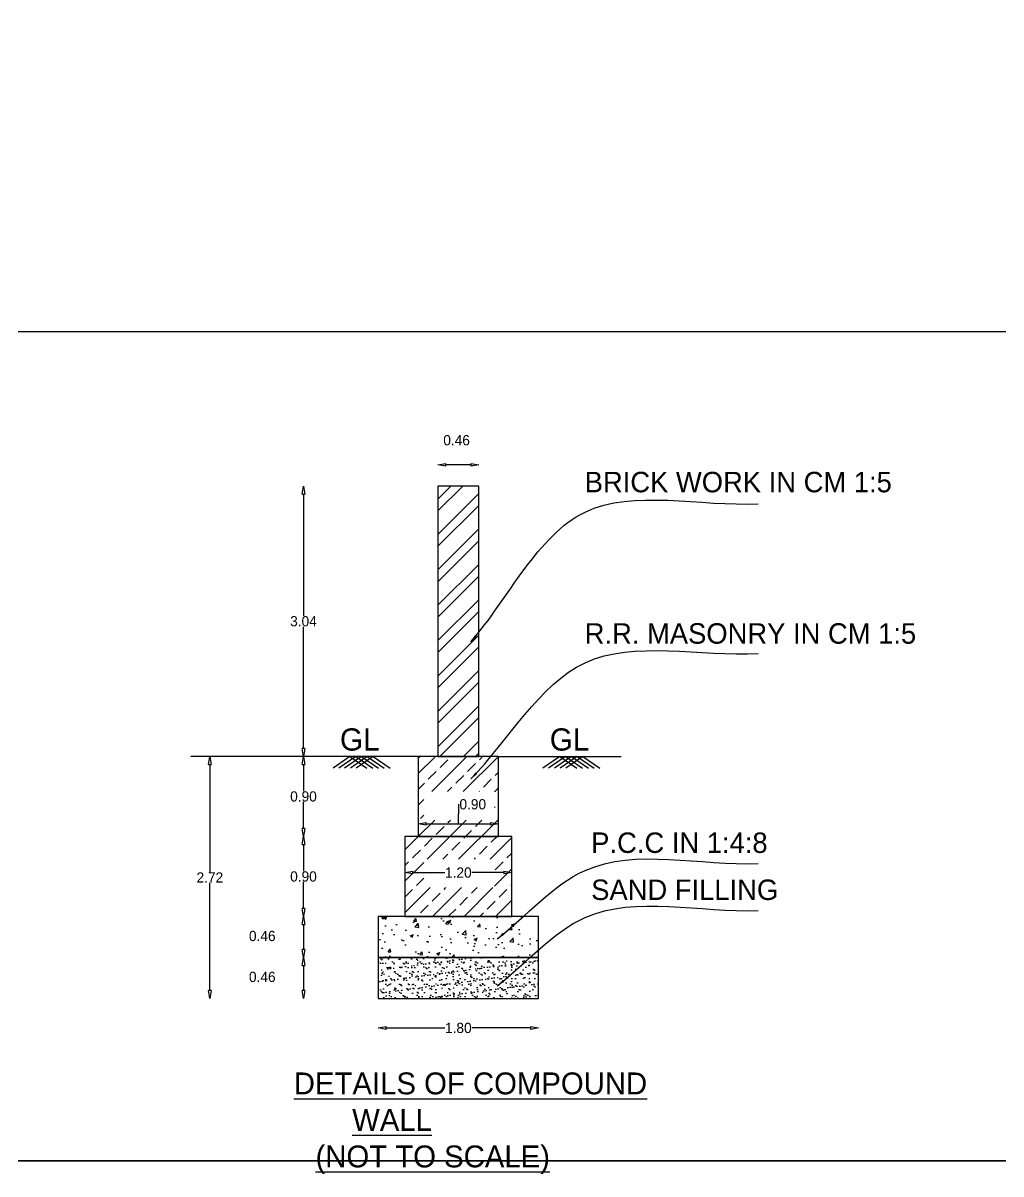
# Model space of a CAD drawing. Header units: metres. Extents: x 0 to 1012, y 0 to 496.
# Drawn here: x 756.95 to 788.66, y 152.38 to 189.73 of the extents above; entities that cross this region are included whole.
import ezdxf
from ezdxf.enums import TextEntityAlignment as Align

# ---------------------------------------------------------------- set-up
doc = ezdxf.new("R2010")
doc.units = ezdxf.units.M
doc.header["$LTSCALE"] = 3.5
doc.header["$MEASUREMENT"] = 0
doc.layers.get('0').update_dxf_attribs({"linetype": 'CONTINUOUS'})
doc.layers.get('DEFPOINTS').update_dxf_attribs({"linetype": 'CONTINUOUS'})
doc.dimstyles.get("Standard").update_dxf_attribs({"dimtxt": 0.18, "dimasz": 0.18, "dimexe": 0.18, "dimexo": 0.0625, "dimgap": 0.09, "dimtad": 0, "dimtih": 1, "dimtoh": 1, "dimdec": 4, "dimzin": 0, "dimdsep": 46, "dimtxsty": 'Standard', "dimcen": 0.09, "dimadec": 0, "dimazin": 0, "dimtfac": 1, "dimtdec": 4, "dimtofl": 0, "dimtmove": 0, "dimatfit": 3, "dimfxl": 0, "dimtolj": 1, "dimtzin": 0, "dimarcsym": 0})

# ---------------------------------------------------------------- blocks, each defined once
blk = doc.blocks.new('_ClosedBlank')
at = {"color": 0, "linetype": 'ByBlock', "lineweight": -2}
for p, q in [((-1, 0.17), (0, 0)), ((-1, 0.17), (-1, -0.17)), ((0, 0), (-1, -0.17))]:
    blk.add_line(p, q, dxfattribs=at)
blk = doc.blocks.new('*D14')
at = {"color": 153, "lineweight": -2}
for p, q in [((128.267, 166.766), (128.267, 164.027)), ((128.267, 161.046), (128.267, 163.785))]:
    blk.add_line(p, q, dxfattribs=at)
at = {"layer": 'DEFPOINTS', "color": 0, "lineweight": 13}
for p in [(131.288, 166.946), (128.267, 160.866), (131.288, 160.866)]:
    blk.add_point(p, dxfattribs=at)
at = {"color": 153, "lineweight": -2, "xscale": 0.18, "yscale": 0.18, "zscale": 0.18}
for p, rotation in [((128.267, 166.946), 90), ((128.267, 160.866), 270)]:
    blk.add_blockref('_ClosedBlank', p, dxfattribs=dict(at, rotation=rotation))
at = {"color": 4, "insert": (128.267, 163.906), "char_height": 0.23, "attachment_point": 5}
blk.add_mtext('\\A1;3.04', dxfattribs=at)
blk = doc.blocks.new('*D15')
at = {"color": 153, "lineweight": -2}
for p, q in [((128.267, 160.686), (128.267, 160.086)), ((128.267, 159.246), (128.267, 159.845))]:
    blk.add_line(p, q, dxfattribs=at)
at = {"layer": 'DEFPOINTS', "color": 0, "lineweight": 13}
for p in [(130.848, 160.866), (128.267, 159.066), (130.848, 159.066)]:
    blk.add_point(p, dxfattribs=at)
at = {"color": 153, "lineweight": -2, "xscale": 0.18, "yscale": 0.18, "zscale": 0.18}
for p, rotation in [((128.267, 160.866), 90), ((128.267, 159.066), 270)]:
    blk.add_blockref('_ClosedBlank', p, dxfattribs=dict(at, rotation=rotation))
at = {"color": 4, "insert": (128.267, 159.966), "char_height": 0.23, "attachment_point": 5}
blk.add_mtext('\\A1;0.90', dxfattribs=at)
blk = doc.blocks.new('*D16')
at = {"color": 153, "lineweight": -2}
for p, q in [((128.267, 158.886), (128.267, 158.286)), ((128.267, 157.446), (128.267, 158.045))]:
    blk.add_line(p, q, dxfattribs=at)
at = {"layer": 'DEFPOINTS', "color": 0, "lineweight": 13}
for p in [(130.548, 159.066), (128.267, 157.266), (130.548, 157.266)]:
    blk.add_point(p, dxfattribs=at)
at = {"color": 153, "lineweight": -2, "xscale": 0.18, "yscale": 0.18, "zscale": 0.18}
for p, rotation in [((128.267, 159.066), 90), ((128.267, 157.266), 270)]:
    blk.add_blockref('_ClosedBlank', p, dxfattribs=dict(at, rotation=rotation))
at = {"color": 4, "insert": (128.267, 158.166), "char_height": 0.23, "attachment_point": 5}
blk.add_mtext('\\A1;0.90', dxfattribs=at)
blk = doc.blocks.new('*D17')
at = {"color": 153, "lineweight": -2}
blk.add_line((128.267, 157.086), (128.267, 156.526), dxfattribs=at)
at = {"layer": 'DEFPOINTS', "color": 0, "lineweight": 13}
for p in [(129.948, 157.266), (128.267, 156.346), (129.948, 156.346)]:
    blk.add_point(p, dxfattribs=at)
at = {"color": 153, "lineweight": -2, "xscale": 0.18, "yscale": 0.18, "zscale": 0.18}
for p, rotation in [((128.267, 157.266), 90), ((128.267, 156.346), 270)]:
    blk.add_blockref('_ClosedBlank', p, dxfattribs=dict(at, rotation=rotation))
at = {"color": 4, "insert": (127.341, 156.828), "char_height": 0.23, "attachment_point": 5}
blk.add_mtext('\\A1;0.46', dxfattribs=at)
blk = doc.blocks.new('*D18')
at = {"color": 153, "lineweight": -2}
for p, q in [((130.728, 158.254), (131.443, 158.254)), ((132.768, 158.254), (132.053, 158.254))]:
    blk.add_line(p, q, dxfattribs=at)
at = {"layer": 'DEFPOINTS', "color": 0, "lineweight": 13}
for p in [(130.548, 159.066), (132.948, 159.066), (130.548, 158.254)]:
    blk.add_point(p, dxfattribs=at)
at = {"color": 153, "lineweight": -2, "xscale": 0.18, "yscale": 0.18, "zscale": 0.18, "rotation": 180}
blk.add_blockref('_ClosedBlank', (130.548, 158.254), dxfattribs=at)
at = {"color": 153, "lineweight": -2, "xscale": 0.18, "yscale": 0.18, "zscale": 0.18}
blk.add_blockref('_ClosedBlank', (132.948, 158.254), dxfattribs=at)
at = {"color": 4, "insert": (131.748, 158.254), "char_height": 0.23, "attachment_point": 5}
blk.add_mtext('\\A1;1.20', dxfattribs=at)
blk = doc.blocks.new('*D19')
at = {"color": 153, "lineweight": -2}
for p, q in [((130.128, 154.76), (131.443, 154.76)), ((133.368, 154.76), (132.053, 154.76))]:
    blk.add_line(p, q, dxfattribs=at)
at = {"layer": 'DEFPOINTS', "color": 0, "lineweight": 13}
for p in [(129.948, 154.994), (133.548, 154.994), (129.948, 154.76)]:
    blk.add_point(p, dxfattribs=at)
at = {"color": 153, "lineweight": -2, "xscale": 0.18, "yscale": 0.18, "zscale": 0.18, "rotation": 180}
blk.add_blockref('_ClosedBlank', (129.948, 154.76), dxfattribs=at)
at = {"color": 153, "lineweight": -2, "xscale": 0.18, "yscale": 0.18, "zscale": 0.18}
blk.add_blockref('_ClosedBlank', (133.548, 154.76), dxfattribs=at)
at = {"color": 4, "insert": (131.748, 154.76), "char_height": 0.23, "attachment_point": 5}
blk.add_mtext('\\A1;1.80', dxfattribs=at)
blk = doc.blocks.new('*D20')
at = {"color": 153, "lineweight": -2}
for p, q in [((131.748, 159.351), (131.756, 159.79)), ((131.028, 159.351), (132.468, 159.351))]:
    blk.add_line(p, q, dxfattribs=at)
at = {"layer": 'DEFPOINTS', "color": 0, "lineweight": 13}
for p in [(130.848, 160.866), (132.648, 160.866), (132.648, 159.351)]:
    blk.add_point(p, dxfattribs=at)
at = {"color": 153, "lineweight": -2, "xscale": 0.18, "yscale": 0.18, "zscale": 0.18, "rotation": 180}
blk.add_blockref('_ClosedBlank', (130.848, 159.351), dxfattribs=at)
at = {"color": 153, "lineweight": -2, "xscale": 0.18, "yscale": 0.18, "zscale": 0.18}
blk.add_blockref('_ClosedBlank', (132.648, 159.351), dxfattribs=at)
at = {"color": 4, "insert": (132.072, 159.79), "char_height": 0.23, "attachment_point": 5}
blk.add_mtext('\\A1;0.90', dxfattribs=at)
blk = doc.blocks.new('*D21')
at = {"color": 153, "lineweight": -2}
blk.add_line((132.028, 167.425), (131.468, 167.425), dxfattribs=at)
at = {"layer": 'DEFPOINTS', "color": 0, "lineweight": 13}
for p in [(131.288, 167.425), (131.288, 166.946), (132.208, 166.946)]:
    blk.add_point(p, dxfattribs=at)
at = {"color": 153, "lineweight": -2, "xscale": 0.18, "yscale": 0.18, "zscale": 0.18, "rotation": 180}
blk.add_blockref('_ClosedBlank', (131.288, 167.425), dxfattribs=at)
at = {"color": 153, "lineweight": -2, "xscale": 0.18, "yscale": 0.18, "zscale": 0.18}
blk.add_blockref('_ClosedBlank', (132.208, 167.425), dxfattribs=at)
at = {"color": 4, "insert": (131.709, 167.977), "char_height": 0.23, "attachment_point": 5}
blk.add_mtext('\\A1;0.46', dxfattribs=at)
blk = doc.blocks.new('*D22')
at = {"color": 153, "lineweight": -2}
for p, q in [((126.163, 160.686), (126.163, 158.266)), ((126.163, 155.606), (126.163, 158.026))]:
    blk.add_line(p, q, dxfattribs=at)
at = {"layer": 'DEFPOINTS', "color": 0, "lineweight": 13}
for p in [(126.163, 160.866), (130.747, 160.866), (130.747, 155.426)]:
    blk.add_point(p, dxfattribs=at)
at = {"color": 153, "lineweight": -2, "xscale": 0.18, "yscale": 0.18, "zscale": 0.18}
for p, rotation in [((126.163, 160.866), 90), ((126.163, 155.426), 270)]:
    blk.add_blockref('_ClosedBlank', p, dxfattribs=dict(at, rotation=rotation))
at = {"color": 4, "insert": (126.163, 158.146), "char_height": 0.23, "attachment_point": 5}
blk.add_mtext('\\A1;2.72', dxfattribs=at)
blk = doc.blocks.new('*D23')
at = {"color": 153, "lineweight": -2}
blk.add_line((128.267, 156.166), (128.267, 155.606), dxfattribs=at)
at = {"layer": 'DEFPOINTS', "color": 0, "lineweight": 13}
for p in [(129.948, 156.346), (128.267, 155.426), (129.948, 155.426)]:
    blk.add_point(p, dxfattribs=at)
at = {"color": 153, "lineweight": -2, "xscale": 0.18, "yscale": 0.18, "zscale": 0.18}
for p, rotation in [((128.267, 156.346), 90), ((128.267, 155.426), 270)]:
    blk.add_blockref('_ClosedBlank', p, dxfattribs=dict(at, rotation=rotation))
at = {"color": 4, "insert": (127.341, 155.908), "char_height": 0.23, "attachment_point": 5}
blk.add_mtext('\\A1;0.46', dxfattribs=at)
blk = doc.blocks.new('Compound Wall C-S')
at = {"linetype": 'ByBlock', "ltscale": 0.5}
h = blk.add_hatch(dxfattribs=at)
h.set_pattern_fill('ANSI32', color=0, scale=1.5, style=0)
h.set_pattern_definition([(45, (-7471.31754, 4328.7486), (-0.397747564, 0.397747564), []), (45, (-7471.0524, 4328.7486), (-0.397747564, 0.397747564), [])])
h.paths.add_polyline_path([(-1.26726, 7.54059), (-2.18726, 7.54059), (-2.18726, 1.46059), (-1.26726, 1.46059)])
at = {"linetype": 'ByBlock'}
h = blk.add_hatch(dxfattribs=at)
h.set_pattern_fill('ANSI33', color=0, scale=2, style=0)
h.set_pattern_definition([(45, (5286.47724, 574.02196), (-0.35355339, 0.35355339), []), (45, (5286.8308, 574.02196), (-0.35355339, 0.35355339), [0.25, -0.125])])
h.paths.add_polyline_path([(-0.82726, 1.46059), (-2.62726, 1.46059), (-2.62726, -0.33941), (-0.82726, -0.33941)])
h.paths.add_polyline_path([(-2.50448, 0.03114), (-2.50448, 0.67272), (-0.91243, 0.67272), (-0.91243, 0.03114)])
h.paths.add_polyline_path([(-0.52726, -0.33941), (-2.92726, -0.33941), (-2.92726, -2.13941), (-0.52726, -2.13941)])
h.paths.add_polyline_path([(-2.50448, -1.48853), (-2.50448, -0.84695), (-0.91243, -0.84695), (-0.91243, -1.48853)])
h = blk.add_hatch(dxfattribs=at)
h.set_pattern_fill('AR-CONC', color=0, scale=0.1, style=0)
h.set_pattern_definition([(50, (5377.9975, 554.8002), (0.71726018, -0.062752135), [0.075, -0.825]), (355, (5377.9975, 554.8002), (-0.13875133, 0.75219213), [0.06, -0.66]), (100.4514, (5378.0573, 554.795), (0.57850938, 0.68943954), [0.06374019, -0.70114211]), (46.1842, (5377.9975, 555.0002), (1.06724105, -0.16551901), [0.1125, -1.2375]), (96.6356, (5378.0865, 554.9864), (0.9346627, 0.97411787), [0.09561029, -1.051713]), (351.1842, (5377.9975, 555.0002), (0.93466195, 0.9741186), [0.09, -0.99]), (21, (5378.0975, 554.9502), (0.59690705, -0.40261889), [0.075, -0.825]), (326, (5378.0975, 554.9502), (0.24331533, 0.72515005), [0.06, -0.66]), (71.4514, (5378.14726, 554.91666), (0.84022263, 0.3225305), [0.06374019, -0.70114211]), (37.5, (5377.99752, 554.8002), (0.012159855, 0.332893854), [0, -0.652, 0, -0.67, 0, -0.6625]), (7.5, (5377.9975, 554.8002), (0.263069537, 0.394411712), [0, -0.382, 0, -0.637, 0, -0.2525]), (327.5, (5377.77452, 554.8002), (0.533822436, -0.022554872), [0, -0.25, 0, -0.78, 0, -1.035]), (317.5, (5377.6745, 554.8002), (0.58318617, 0.100104982), [0, -0.325, 0, -0.518, 0, -0.735])])
h.paths.add_polyline_path([(0.07274, -3.05941), (0.07274, -2.13941), (-3.52726, -2.13941), (-3.52726, -3.05941)])
at = {"lineweight": 25}
h = blk.add_hatch(dxfattribs=at)
h.set_pattern_fill('AR-SAND', color=0, scale=0.1, style=0)
h.set_pattern_definition([(37.5, (-7471.31754, 4328.74862), (-0.0062993358, 0.192682377), [0, -0.152, 0, -0.17, 0, -0.1625]), (7.5, (-7471.31754, 4328.74862), (0.1769776705, 0.2822146065), [0, -0.082, 0, -0.137, 0, -0.0525]), (327.5, (-7471.44054, 4328.74862), (0.3114141862, 0.0005659054), [0, -0.05, 0, -0.18, 0, -0.235]), (317.5, (-7471.44054, 4328.74862), (0.3006126605, 0.0877675565), [0, -0.025, 0, -0.118, 0, -0.135])])
h.paths.add_polyline_path([(0.07274, -3.97941), (0.07274, -3.05941), (-3.52726, -3.05941), (-3.52726, -3.97941)])
at = {"color": 0, "linetype": 'ByBlock'}
for p, q in [((-2.62726, 1.46059), (-7.73878, 1.46059)), ((-0.82726, 1.46059), (1.93403, 1.46059))]:
    blk.add_line(p, q, dxfattribs=at)
at = {"color": 0, "lineweight": 25}
for p, q in [((-4.16266, 1.46059), (-4.54454, 1.19649)), ((-4.03284, 1.46059), (-4.41472, 1.19649)), ((-3.90302, 1.46059), (-4.2849, 1.19649)), ((-4.16266, 1.46059), (-3.78079, 1.19649)), ((-3.7732, 1.46059), (-4.15508, 1.19649)), ((-4.03284, 1.46059), (-3.65097, 1.19649)), ((-3.64338, 1.46059), (-4.02525, 1.19649)), ((-3.90302, 1.46059), (-3.52115, 1.19649)), ((-3.7732, 1.46059), (-3.39133, 1.19649)), ((-3.64338, 1.46059), (-3.26151, 1.19649)), ((0.55338, 1.46059), (0.17151, 1.19649)), ((0.6832, 1.46059), (0.30133, 1.19649)), ((0.81302, 1.46059), (0.43115, 1.19649)), ((0.55338, 1.46059), (0.93526, 1.19649)), ((0.94285, 1.46059), (0.56097, 1.19649)), ((0.6832, 1.46059), (1.06508, 1.19649)), ((1.07267, 1.46059), (0.69079, 1.19649)), ((0.81302, 1.46059), (1.1949, 1.19649)), ((0.94285, 1.46059), (1.32472, 1.19649)), ((1.07267, 1.46059), (1.45454, 1.19649))]:
    blk.add_line(p, q, dxfattribs=at)
at = {"color": 0, "linetype": 'ByBlock'}
for points in [[(-2.18726, 1.46059), (-1.26726, 1.46059), (-1.26726, 7.54059), (-2.18726, 7.54059)], [(-2.62726, -0.33941), (-0.82726, -0.33941), (-0.82726, 1.46059), (-2.62726, 1.46059)], [(-2.92726, -2.13941), (-0.52726, -2.13941), (-0.52726, -0.33941), (-2.92726, -0.33941)], [(-3.52726, -2.13941), (-3.52726, -3.05941), (0.07274, -3.05941), (0.07274, -2.13941)], [(-3.52726, -3.05941), (-3.52726, -3.97941), (0.07274, -3.97941), (0.07274, -3.05941)]]:
    blk.add_lwpolyline(points, close=True, dxfattribs=at)
at = {"color": 0}
for s, p in [('BRICK WORK IN CM 1:5', (1.11293, 7.4021)), ('R.R. MASONRY IN CM 1:5', (1.11293, 3.99701)), ('P.C.C IN 1:4:8', (1.25889, -0.70824)), ('SAND FILLING', (1.25889, -1.76683))]:
    blk.add_text(s, height=0.46, dxfattribs=at).set_placement(p)
at = {"color": 0, "lineweight": 25}
for p in [(-3.94237, 1.59315), (0.77368, 1.59315)]:
    blk.add_text('GL', height=0.5, dxfattribs=at).set_placement(p, align=Align.CENTER)
at = {"color": 0}
for base, p1, p2, angle, override, picture, middle in [((-2.18726, 8.01943), (-1.26726, 7.54059), (-2.18726, 7.54059), 180, {"dimlfac": 0.5, "dimtmove": 2}, '*D21', (-1.76598, 8.57197)), ((-0.82726, -0.05403), (-2.62726, 1.46059), (-0.82726, 1.46059), 0, {"dimlfac": 0.5, "dimtmove": 1}, '*D20', (-1.71925, 0.38422)), ((-5.20831, -3.05941), (-3.52726, -2.13941), (-3.52726, -3.05941), 270, {"dimlfac": 0.5, "dimtmove": 2}, '*D17', (-6.13406, -2.57722)), ((-5.20831, -3.97941), (-3.52726, -3.05941), (-3.52726, -3.97941), 270, {"dimlfac": 0.5, "dimtmove": 2}, '*D23', (-6.13406, -3.49722))]:
    dim = blk.add_linear_dim(base=base, p1=p1, p2=p2, angle=angle, dimstyle='Standard', override=override, dxfattribs=at)
    dim.commit()
    dim.dimension.update_dxf_attribs({"geometry": picture, "text_midpoint": middle, "dimtype": 129, "insert": (-133.47523, -159.40533)})
for p1, p2, distance, picture, middle in [((-2.18726, 7.54059), (-2.18726, 1.46059), -3.02104, '*D14', (-5.20831, 4.50059)), ((-2.7282, -3.97941), (-2.7282, 1.46059), 4.58402, '*D22', (-7.31221, -1.25941)), ((-2.62726, 1.46059), (-2.62726, -0.33941), -2.58104, '*D15', (-5.20831, 0.56059)), ((-2.92726, -0.33941), (-2.92726, -2.13941), -2.28104, '*D16', (-5.20831, -1.23941)), ((-0.52726, -0.33941), (-2.92726, -0.33941), 0.81179, '*D18', (-1.72726, -1.1512)), ((0.07274, -4.41118), (-3.52726, -4.41118), 0.23461, '*D19', (-1.72726, -4.64579))]:
    dim = blk.add_aligned_dim(p1=p1, p2=p2, distance=distance, dimstyle='Standard', override={"dimlfac": 0.5, "dimtmove": 1}, dxfattribs=at)
    dim.commit()
    dim.dimension.update_dxf_attribs({"geometry": picture, "text_midpoint": middle, "insert": (-133.47523, -159.40533)})
at = {"color": 0, "lineweight": 25, "path_type": 1}
for points in [[(-1.44871, 4.03719), (1.12129, 6.95689), (5.01015, 7.14363)], [(-1.44871, 0.95588), (1.12129, 3.56775), (5.01015, 3.77727)], [(-0.85218, -2.63723), (1.12129, -1.10189), (5.01015, -0.94581)], [(-0.85218, -3.69583), (1.12129, -2.16048), (5.01015, -2.0044)]]:
    blk.add_leader(points, dimstyle='Standard', dxfattribs=at)

msp = doc.modelspace()

# ---------------------------------------------------------------- linework, layer by layer
for points in [[(946.76772, 152.80989), (620.11287, 152.80989), (620.11287, 358.90797), (946.76772, 358.90797)], [(905.05926, 179.70766), (708.13016, 179.70365), (708.26466, 152.80989), (905.02846, 152.80989)]]:
    msp.add_lwpolyline(points, close=True)

# ---------------------------------------------------------------- block references
at = {"xscale": 1.442803348993745, "yscale": 1.442803348993745, "zscale": 1.442803348993745}
msp.add_blockref('Compound Wall C-S', (773.5589, 163.82235), dxfattribs=at)

# ---------------------------------------------------------------- texts
at = {"insert": (765.25787, 155.67716), "char_height": 0.7107337, "attachment_point": 1}
msp.add_mtext_dynamic_manual_height_columns('{\\W1.79144;\\L \\W1;DETAILS OF COMPOUND \\P{\\W8.958106; }WALL\\P{\\W4.458106; }(NOT TO SCALE)}', width=15.5765909, gutter_width=2.5, heights=[0], dxfattribs=at)

doc.saveas('drawing.dxf')
